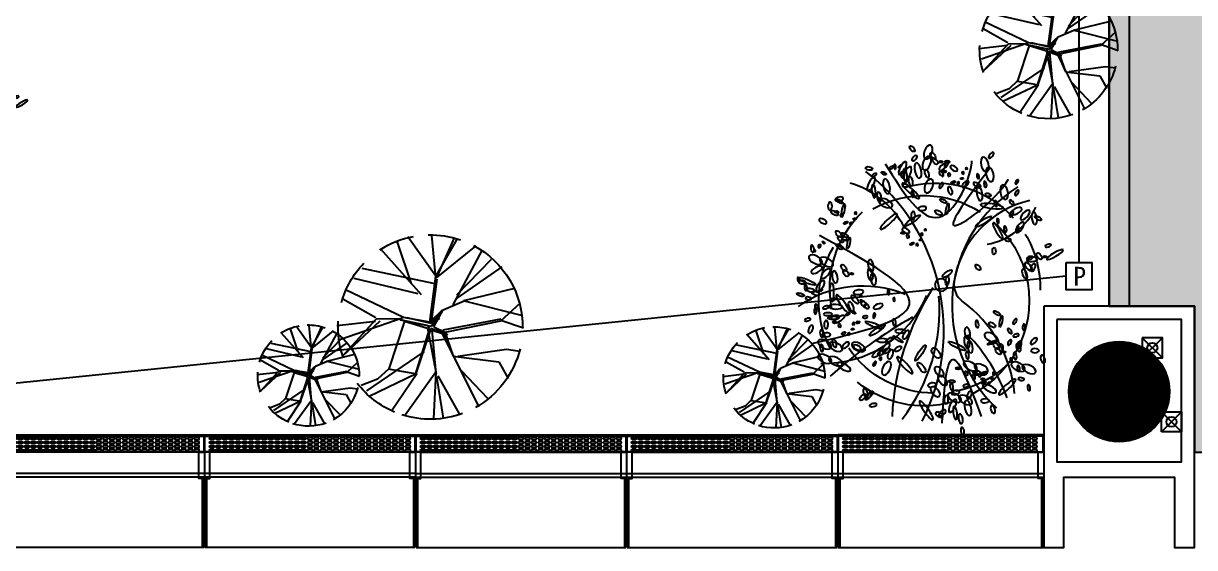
# Model space of a CAD drawing. Extents: x -284868 to 304789, y -137694 to 137894.
# Drawn here: x 72270 to 83920, y -119538 to -114320 of the extents above; entities that cross this region are included whole.
import ezdxf

# ---------------------------------------------------------------- set-up
doc = ezdxf.new("R2010")
doc.units = 0
doc.layers.get('0').update_dxf_attribs({"linetype": 'CONTINUOUS'})
for name, color, linetype in [('0-墙', 4, 'CONTINUOUS'), ('0-建筑外轮廓', 8, 'CONTINUOUS'), ('0-建筑柱体', 251, 'CONTINUOUS'), ('0-消防栓(给排水)', 9, 'CONTINUOUS'), ('0-窗', 11, 'CONTINUOUS'), ('0-非设计区域', 251, 'CONTINUOUS'), ('EM-插座', 240, 'CONTINUOUS'), ('F-地漏', 8, 'CONTINUOUS'), ('P-平面植物', 251, 'CONTINUOUS'), ('WIRE-照明', 130, 'CONTINUOUS')]:
    doc.layers.add(name, color=color, linetype=linetype)
doc.styles.add('宋体', font='')
doc.styles.get('宋体').set_extended_font_data('SimSun')

# ---------------------------------------------------------------- blocks, each defined once
blk = doc.blocks.new('_YZH')
at = {"const_width": 0.5}
blk.add_lwpolyline([(-0.25, 0, 1), (0.25, 0, 1)], format="xyb", close=True, dxfattribs=at)
at = {"color": 4}
blk.add_circle((0, 0), 0.5, dxfattribs=at)
blk = doc.blocks.new('sgASGHHHH')
at = {"xscale": 1000, "yscale": 1000, "zscale": 1000}
blk.add_blockref('_YZH', (-94646, -936322), dxfattribs=at)
blk = doc.blocks.new('A$C3B8026B3')
for p, q in [((17545, 950), (15555, 950)), ((19645, 950), (17655, 950)), ((19755, 950), (21745, 950)), ((21855, 950), (23845, 950)), ((23955, 950), (25895, 950))]:
    blk.add_line(p, q)
for points in [[(17600, 688), (17545, 688), (17545, 950), (17600, 950)], [(17600, 688), (17655, 688), (17655, 950), (17600, 950)], [(19700, 688), (19645, 688), (19645, 950), (19700, 950)], [(19700, 688), (19755, 688), (19755, 950), (19700, 950)], [(21800, 688), (21745, 688), (21745, 950), (21800, 950)], [(21800, 688), (21855, 688), (21855, 950), (21800, 950)], [(23900, 688), (23845, 688), (23845, 950), (23900, 950)], [(23900, 688), (23955, 688), (23955, 950), (23900, 950)], [(25950, 688), (25895, 688), (25895, 950), (25950, 950)]]:
    blk.add_lwpolyline(points, close=True)
for points in [[(17600, 738), (15500, 738)], [(17600, 700), (15500, 700)], [(19700, 738), (17600, 738)], [(19700, 700), (17600, 700)], [(19700, 738), (21800, 738)], [(19700, 700), (21800, 700)], [(21800, 738), (23900, 738)], [(21800, 700), (23900, 700)], [(23900, 738), (25950, 738)], [(23900, 700), (25950, 700)], [(17594, 0), (15506, 0)], [(19694, 0), (17606, 0)], [(19706, 0), (21794, 0)], [(21806, 0), (23894, 0)], [(23906, 0), (25944, 0)]]:
    blk.add_lwpolyline(points)
at = {"elevation": 0}
for points in [[(17594, 0), (17594, 688), (17579, 688), (17579, 0)], [(17606, 0), (17606, 688), (17620, 688), (17620, 0)], [(19694, 0), (19694, 688), (19679, 688), (19679, 0)], [(19706, 0), (19706, 688), (19720, 688), (19720, 0)], [(21794, 0), (21794, 688), (21779, 688), (21779, 0)], [(21806, 0), (21806, 688), (21820, 688), (21820, 0)], [(23894, 0), (23894, 688), (23879, 688), (23879, 0)], [(23906, 0), (23906, 688), (23920, 688), (23920, 0)], [(25944, 0), (25944, 688), (25929, 688), (25929, 0)]]:
    blk.add_lwpolyline(points, dxfattribs=at)
blk = doc.blocks.new('LT-BLK-20221201170113', base_point=(81437, -6379))
for p, q in [((79349, -6219, 0), (81437, -6219)), ((79349, -6221, 0), (81437, -6221))]:
    blk.add_line(p, q)
blk.add_lwpolyline([(79349, -6208), (81437, -6208), (81437, -6379), (79349, -6379)], close=True)
for points in [[(79403, -6235), (79433, -6235, -1), (79433, -6255), (79403, -6255, -0.999999)], [(79403, -6274), (79433, -6274, -1), (79433, -6294), (79403, -6294, -0.999999)], [(79468, -6235), (79498, -6235, -1), (79498, -6255), (79468, -6255, -0.999999)], [(79468, -6274), (79498, -6274, -1), (79498, -6294), (79468, -6294, -0.999999)], [(79533, -6235), (79563, -6235, -1), (79563, -6255), (79533, -6255, -0.999999)], [(79533, -6274), (79563, -6274, -1), (79563, -6294), (79533, -6294, -0.999999)], [(79598, -6235), (79628, -6235, -1), (79628, -6255), (79598, -6255, -0.999999)], [(79598, -6274), (79628, -6274, -1), (79628, -6294), (79598, -6294, -0.999999)], [(79663, -6235), (79693, -6235, -1), (79693, -6255), (79663, -6255, -0.999999)], [(79663, -6274), (79693, -6274, -1), (79693, -6294), (79663, -6294, -0.999999)], [(79728, -6235), (79758, -6235, -1), (79758, -6255), (79728, -6255, -0.999999)], [(79728, -6274), (79758, -6274, -1), (79758, -6294), (79728, -6294, -0.999999)], [(79793, -6235), (79823, -6235, -1), (79823, -6255), (79793, -6255, -0.999999)], [(79793, -6274), (79823, -6274, -1), (79823, -6294), (79793, -6294, -0.999999)], [(79858, -6235), (79888, -6235, -1), (79888, -6255), (79858, -6255, -0.999999)], [(79858, -6274), (79888, -6274, -1), (79888, -6294), (79858, -6294, -0.999999)], [(79923, -6235), (79953, -6235, -1), (79953, -6255), (79923, -6255, -0.999999)], [(79923, -6274), (79953, -6274, -1), (79953, -6294), (79923, -6294, -0.999999)], [(79988, -6235), (80018, -6235, -1), (80018, -6255), (79988, -6255, -0.999999)], [(79988, -6274), (80018, -6274, -1), (80018, -6294), (79988, -6294, -0.999999)], [(80053, -6235), (80083, -6235, -1), (80083, -6255), (80053, -6255, -0.999999)], [(80053, -6274), (80083, -6274, -1), (80083, -6294), (80053, -6294, -0.999999)], [(80118, -6235), (80148, -6235, -1), (80148, -6255), (80118, -6255, -0.999999)], [(80118, -6274), (80148, -6274, -1), (80148, -6294), (80118, -6294, -0.999999)], [(80183, -6235), (80213, -6235, -1), (80213, -6255), (80183, -6255, -0.999999)], [(80183, -6274), (80213, -6274, -1), (80213, -6294), (80183, -6294, -0.999999)], [(80248, -6235), (80278, -6235, -1), (80278, -6255), (80248, -6255, -0.999999)], [(80248, -6274), (80278, -6274, -1), (80278, -6294), (80248, -6294, -0.999999)], [(80313, -6235), (80343, -6235, -1), (80343, -6255), (80313, -6255, -0.999999)], [(80313, -6274), (80343, -6274, -1), (80343, -6294), (80313, -6294, -0.999999)], [(80408, -6235), (80378, -6235, 1), (80378, -6255), (80408, -6255, 0.999999)], [(80408, -6274), (80378, -6274, 1), (80378, -6294), (80408, -6294, 0.999999)], [(80473, -6235), (80443, -6235, 1), (80443, -6255), (80473, -6255, 0.999999)], [(80473, -6274), (80443, -6274, 1), (80443, -6294), (80473, -6294, 0.999999)], [(80538, -6235), (80508, -6235, 1), (80508, -6255), (80538, -6255, 0.999999)], [(80538, -6274), (80508, -6274, 1), (80508, -6294), (80538, -6294, 0.999999)], [(80603, -6235), (80573, -6235, 1), (80573, -6255), (80603, -6255, 0.999999)], [(80603, -6274), (80573, -6274, 1), (80573, -6294), (80603, -6294, 0.999999)], [(80668, -6235), (80638, -6235, 1), (80638, -6255), (80668, -6255, 0.999999)], [(80668, -6274), (80638, -6274, 1), (80638, -6294), (80668, -6294, 0.999999)], [(80733, -6235), (80703, -6235, 1), (80703, -6255), (80733, -6255, 0.999999)], [(80733, -6274), (80703, -6274, 1), (80703, -6294), (80733, -6294, 0.999999)], [(80798, -6235), (80768, -6235, 1), (80768, -6255), (80798, -6255, 0.999999)], [(80798, -6274), (80768, -6274, 1), (80768, -6294), (80798, -6294, 0.999999)], [(80863, -6235), (80833, -6235, 1), (80833, -6255), (80863, -6255, 0.999999)], [(80863, -6274), (80833, -6274, 1), (80833, -6294), (80863, -6294, 0.999999)], [(80928, -6235), (80898, -6235, 1), (80898, -6255), (80928, -6255, 0.999999)], [(80928, -6274), (80898, -6274, 1), (80898, -6294), (80928, -6294, 0.999999)], [(80993, -6235), (80963, -6235, 1), (80963, -6255), (80993, -6255, 0.999999)], [(80993, -6274), (80963, -6274, 1), (80963, -6294), (80993, -6294, 0.999999)], [(81058, -6235), (81028, -6235, 1), (81028, -6255), (81058, -6255, 0.999999)], [(81058, -6274), (81028, -6274, 1), (81028, -6294), (81058, -6294, 0.999999)], [(81123, -6235), (81093, -6235, 1), (81093, -6255), (81123, -6255, 0.999999)], [(81123, -6274), (81093, -6274, 1), (81093, -6294), (81123, -6294, 0.999999)], [(81188, -6235), (81158, -6235, 1), (81158, -6255), (81188, -6255, 0.999999)], [(81188, -6274), (81158, -6274, 1), (81158, -6294), (81188, -6294, 0.999999)], [(81253, -6235), (81223, -6235, 1), (81223, -6255), (81253, -6255, 0.999999)], [(81253, -6274), (81223, -6274, 1), (81223, -6294), (81253, -6294, 0.999999)], [(81318, -6235), (81288, -6235, 1), (81288, -6255), (81318, -6255, 0.999999)], [(81318, -6274), (81288, -6274, 1), (81288, -6294), (81318, -6294, 0.999999)], [(81383, -6235), (81353, -6235, 1), (81353, -6255), (81383, -6255, 0.999999)], [(81383, -6274), (81353, -6274, 1), (81353, -6294), (81383, -6294, 0.999999)], [(79403, -6314), (79433, -6314, -1), (79433, -6334), (79403, -6334, -0.999999)], [(79403, -6353), (79433, -6353, -1), (79433, -6373), (79403, -6373, -0.999999)], [(79468, -6314), (79498, -6314, -1), (79498, -6334), (79468, -6334, -0.999999)], [(79468, -6353), (79498, -6353, -1), (79498, -6373), (79468, -6373, -0.999999)], [(79533, -6314), (79563, -6314, -1), (79563, -6334), (79533, -6334, -0.999999)], [(79533, -6353), (79563, -6353, -1), (79563, -6373), (79533, -6373, -0.999999)], [(79598, -6314), (79628, -6314, -1), (79628, -6334), (79598, -6334, -0.999999)], [(79598, -6353), (79628, -6353, -1), (79628, -6373), (79598, -6373, -0.999999)], [(79663, -6314), (79693, -6314, -1), (79693, -6334), (79663, -6334, -0.999999)], [(79663, -6353), (79693, -6353, -1), (79693, -6373), (79663, -6373, -0.999999)], [(79728, -6314), (79758, -6314, -1), (79758, -6334), (79728, -6334, -0.999999)], [(79728, -6353), (79758, -6353, -1), (79758, -6373), (79728, -6373, -0.999999)], [(79793, -6314), (79823, -6314, -1), (79823, -6334), (79793, -6334, -0.999999)], [(79793, -6353), (79823, -6353, -1), (79823, -6373), (79793, -6373, -0.999999)], [(79858, -6314), (79888, -6314, -1), (79888, -6334), (79858, -6334, -0.999999)], [(79858, -6353), (79888, -6353, -1), (79888, -6373), (79858, -6373, -0.999999)], [(79923, -6314), (79953, -6314, -1), (79953, -6334), (79923, -6334, -0.999999)], [(79923, -6353), (79953, -6353, -1), (79953, -6373), (79923, -6373, -0.999999)], [(79988, -6314), (80018, -6314, -1), (80018, -6334), (79988, -6334, -0.999999)], [(79988, -6353), (80018, -6353, -1), (80018, -6373), (79988, -6373, -0.999999)], [(80053, -6314), (80083, -6314, -1), (80083, -6334), (80053, -6334, -0.999999)], [(80053, -6353), (80083, -6353, -1), (80083, -6373), (80053, -6373, -0.999999)], [(80118, -6314), (80148, -6314, -1), (80148, -6334), (80118, -6334, -0.999999)], [(80118, -6353), (80148, -6353, -1), (80148, -6373), (80118, -6373, -0.999999)], [(80183, -6314), (80213, -6314, -1), (80213, -6334), (80183, -6334, -0.999999)], [(80183, -6353), (80213, -6353, -1), (80213, -6373), (80183, -6373, -0.999999)], [(80248, -6314), (80278, -6314, -1), (80278, -6334), (80248, -6334, -0.999999)], [(80248, -6353), (80278, -6353, -1), (80278, -6373), (80248, -6373, -0.999999)], [(80313, -6314), (80343, -6314, -1), (80343, -6334), (80313, -6334, -0.999999)], [(80313, -6353), (80343, -6353, -1), (80343, -6373), (80313, -6373, -0.999999)], [(80408, -6314), (80378, -6314, 1), (80378, -6334), (80408, -6334, 0.999999)], [(80408, -6353), (80378, -6353, 1), (80378, -6373), (80408, -6373, 0.999999)], [(80473, -6314), (80443, -6314, 1), (80443, -6334), (80473, -6334, 0.999999)], [(80473, -6353), (80443, -6353, 1), (80443, -6373), (80473, -6373, 0.999999)], [(80538, -6314), (80508, -6314, 1), (80508, -6334), (80538, -6334, 0.999999)], [(80538, -6353), (80508, -6353, 1), (80508, -6373), (80538, -6373, 0.999999)], [(80603, -6314), (80573, -6314, 1), (80573, -6334), (80603, -6334, 0.999999)], [(80603, -6353), (80573, -6353, 1), (80573, -6373), (80603, -6373, 0.999999)], [(80668, -6314), (80638, -6314, 1), (80638, -6334), (80668, -6334, 0.999999)], [(80668, -6353), (80638, -6353, 1), (80638, -6373), (80668, -6373, 0.999999)], [(80733, -6314), (80703, -6314, 1), (80703, -6334), (80733, -6334, 0.999999)], [(80733, -6353), (80703, -6353, 1), (80703, -6373), (80733, -6373, 0.999999)], [(80798, -6314), (80768, -6314, 1), (80768, -6334), (80798, -6334, 0.999999)], [(80798, -6353), (80768, -6353, 1), (80768, -6373), (80798, -6373, 0.999999)], [(80863, -6314), (80833, -6314, 1), (80833, -6334), (80863, -6334, 0.999999)], [(80863, -6353), (80833, -6353, 1), (80833, -6373), (80863, -6373, 0.999999)], [(80928, -6314), (80898, -6314, 1), (80898, -6334), (80928, -6334, 0.999999)], [(80928, -6353), (80898, -6353, 1), (80898, -6373), (80928, -6373, 0.999999)], [(80993, -6314), (80963, -6314, 1), (80963, -6334), (80993, -6334, 0.999999)], [(80993, -6353), (80963, -6353, 1), (80963, -6373), (80993, -6373, 0.999999)], [(81058, -6314), (81028, -6314, 1), (81028, -6334), (81058, -6334, 0.999999)], [(81058, -6353), (81028, -6353, 1), (81028, -6373), (81058, -6373, 0.999999)], [(81123, -6314), (81093, -6314, 1), (81093, -6334), (81123, -6334, 0.999999)], [(81123, -6353), (81093, -6353, 1), (81093, -6373), (81123, -6373, 0.999999)], [(81188, -6314), (81158, -6314, 1), (81158, -6334), (81188, -6334, 0.999999)], [(81188, -6353), (81158, -6353, 1), (81158, -6373), (81188, -6373, 0.999999)], [(81253, -6314), (81223, -6314, 1), (81223, -6334), (81253, -6334, 0.999999)], [(81253, -6353), (81223, -6353, 1), (81223, -6373), (81253, -6373, 0.999999)], [(81318, -6314), (81288, -6314, 1), (81288, -6334), (81318, -6334, 0.999999)], [(81318, -6353), (81288, -6353, 1), (81288, -6373), (81318, -6373, 0.999999)], [(81383, -6314), (81353, -6314, 1), (81353, -6334), (81383, -6334, 0.999999)], [(81383, -6353), (81353, -6353, 1), (81353, -6373), (81383, -6373, 0.999999)]]:
    blk.add_lwpolyline(points, format="xyb", close=True)
blk = doc.blocks.new('A$C678165FB')
for p, q in [((-11806, -540, 0), (-13844, -540)), ((-11806, -543, 0), (-13844, -543))]:
    blk.add_line(p, q)
blk.add_lwpolyline([(-24300, -530), (-11800, -530)])
blk.add_lwpolyline([(-11806, -530), (-13844, -530), (-13844, -700), (-11806, -700)], close=True)
for points in [[(-13790, -557), (-13760, -557, -1), (-13760, -577), (-13790, -577, -0.999999)], [(-13725, -557), (-13695, -557, -1), (-13695, -577), (-13725, -577, -0.999999)], [(-13660, -557), (-13630, -557, -1), (-13630, -577), (-13660, -577, -0.999999)], [(-13595, -557), (-13565, -557, -1), (-13565, -577), (-13595, -577, -0.999999)], [(-13530, -557), (-13500, -557, -1), (-13500, -577), (-13530, -577, -0.999999)], [(-13465, -557), (-13435, -557, -1), (-13435, -577), (-13465, -577, -0.999999)], [(-13400, -557), (-13370, -557, -1), (-13370, -577), (-13400, -577, -0.999999)], [(-13335, -557), (-13305, -557, -1), (-13305, -577), (-13335, -577, -0.999999)], [(-13270, -557), (-13240, -557, -1), (-13240, -577), (-13270, -577, -0.999999)], [(-13205, -557), (-13175, -557, -1), (-13175, -577), (-13205, -577, -0.999999)], [(-13140, -557), (-13110, -557, -1), (-13110, -577), (-13140, -577, -0.999999)], [(-13075, -557), (-13045, -557, -1), (-13045, -577), (-13075, -577, -0.999999)], [(-13010, -557), (-12980, -557, -1), (-12980, -577), (-13010, -577, -0.999999)], [(-12945, -557), (-12915, -557, -1), (-12915, -577), (-12945, -577, -0.999999)], [(-12880, -557), (-12850, -557, -1), (-12850, -577), (-12880, -577, -0.999999)], [(-12815, -557), (-12785, -557, -1), (-12785, -577), (-12815, -577, -0.999999)], [(-12720, -557), (-12750, -557, 1), (-12750, -577), (-12720, -577, 0.999999)], [(-12655, -557), (-12685, -557, 1), (-12685, -577), (-12655, -577, 0.999999)], [(-12590, -557), (-12620, -557, 1), (-12620, -577), (-12590, -577, 0.999999)], [(-12525, -557), (-12555, -557, 1), (-12555, -577), (-12525, -577, 0.999999)], [(-12460, -557), (-12490, -557, 1), (-12490, -577), (-12460, -577, 0.999999)], [(-12395, -557), (-12425, -557, 1), (-12425, -577), (-12395, -577, 0.999999)], [(-12330, -557), (-12360, -557, 1), (-12360, -577), (-12330, -577, 0.999999)], [(-12265, -557), (-12295, -557, 1), (-12295, -577), (-12265, -577, 0.999999)], [(-12200, -557), (-12230, -557, 1), (-12230, -577), (-12200, -577, 0.999999)], [(-12135, -557), (-12165, -557, 1), (-12165, -577), (-12135, -577, 0.999999)], [(-12070, -557), (-12100, -557, 1), (-12100, -577), (-12070, -577, 0.999999)], [(-12005, -557), (-12035, -557, 1), (-12035, -577), (-12005, -577, 0.999999)], [(-11940, -557), (-11970, -557, 1), (-11970, -577), (-11940, -577, 0.999999)], [(-11875, -557), (-11905, -557, 1), (-11905, -577), (-11875, -577, 0.999999)], [(-13790, -596), (-13760, -596, -1), (-13760, -616), (-13790, -616, -0.999999)], [(-13790, -636), (-13760, -636, -1), (-13760, -656), (-13790, -656, -0.999999)], [(-13790, -675), (-13760, -675, -1), (-13760, -695), (-13790, -695, -0.999999)], [(-13725, -596), (-13695, -596, -1), (-13695, -616), (-13725, -616, -0.999999)], [(-13725, -636), (-13695, -636, -1), (-13695, -656), (-13725, -656, -0.999999)], [(-13725, -675), (-13695, -675, -1), (-13695, -695), (-13725, -695, -0.999999)], [(-13660, -596), (-13630, -596, -1), (-13630, -616), (-13660, -616, -0.999999)], [(-13660, -636), (-13630, -636, -1), (-13630, -656), (-13660, -656, -0.999999)], [(-13660, -675), (-13630, -675, -1), (-13630, -695), (-13660, -695, -0.999999)], [(-13595, -596), (-13565, -596, -1), (-13565, -616), (-13595, -616, -0.999999)], [(-13595, -636), (-13565, -636, -1), (-13565, -656), (-13595, -656, -0.999999)], [(-13595, -675), (-13565, -675, -1), (-13565, -695), (-13595, -695, -0.999999)], [(-13530, -596), (-13500, -596, -1), (-13500, -616), (-13530, -616, -0.999999)], [(-13530, -636), (-13500, -636, -1), (-13500, -656), (-13530, -656, -0.999999)], [(-13530, -675), (-13500, -675, -1), (-13500, -695), (-13530, -695, -0.999999)], [(-13465, -596), (-13435, -596, -1), (-13435, -616), (-13465, -616, -0.999999)], [(-13465, -636), (-13435, -636, -1), (-13435, -656), (-13465, -656, -0.999999)], [(-13465, -675), (-13435, -675, -1), (-13435, -695), (-13465, -695, -0.999999)], [(-13400, -596), (-13370, -596, -1), (-13370, -616), (-13400, -616, -0.999999)], [(-13400, -636), (-13370, -636, -1), (-13370, -656), (-13400, -656, -0.999999)], [(-13400, -675), (-13370, -675, -1), (-13370, -695), (-13400, -695, -0.999999)], [(-13335, -596), (-13305, -596, -1), (-13305, -616), (-13335, -616, -0.999999)], [(-13335, -636), (-13305, -636, -1), (-13305, -656), (-13335, -656, -0.999999)], [(-13335, -675), (-13305, -675, -1), (-13305, -695), (-13335, -695, -0.999999)], [(-13270, -596), (-13240, -596, -1), (-13240, -616), (-13270, -616, -0.999999)], [(-13270, -636), (-13240, -636, -1), (-13240, -656), (-13270, -656, -0.999999)], [(-13270, -675), (-13240, -675, -1), (-13240, -695), (-13270, -695, -0.999999)], [(-13205, -596), (-13175, -596, -1), (-13175, -616), (-13205, -616, -0.999999)], [(-13205, -636), (-13175, -636, -1), (-13175, -656), (-13205, -656, -0.999999)], [(-13205, -675), (-13175, -675, -1), (-13175, -695), (-13205, -695, -0.999999)], [(-13140, -596), (-13110, -596, -1), (-13110, -616), (-13140, -616, -0.999999)], [(-13140, -636), (-13110, -636, -1), (-13110, -656), (-13140, -656, -0.999999)], [(-13140, -675), (-13110, -675, -1), (-13110, -695), (-13140, -695, -0.999999)], [(-13075, -596), (-13045, -596, -1), (-13045, -616), (-13075, -616, -0.999999)], [(-13075, -636), (-13045, -636, -1), (-13045, -656), (-13075, -656, -0.999999)], [(-13075, -675), (-13045, -675, -1), (-13045, -695), (-13075, -695, -0.999999)], [(-13010, -596), (-12980, -596, -1), (-12980, -616), (-13010, -616, -0.999999)], [(-13010, -636), (-12980, -636, -1), (-12980, -656), (-13010, -656, -0.999999)], [(-13010, -675), (-12980, -675, -1), (-12980, -695), (-13010, -695, -0.999999)], [(-12945, -596), (-12915, -596, -1), (-12915, -616), (-12945, -616, -0.999999)], [(-12945, -636), (-12915, -636, -1), (-12915, -656), (-12945, -656, -0.999999)], [(-12945, -675), (-12915, -675, -1), (-12915, -695), (-12945, -695, -0.999999)], [(-12880, -596), (-12850, -596, -1), (-12850, -616), (-12880, -616, -0.999999)], [(-12880, -636), (-12850, -636, -1), (-12850, -656), (-12880, -656, -0.999999)], [(-12880, -675), (-12850, -675, -1), (-12850, -695), (-12880, -695, -0.999999)], [(-12815, -596), (-12785, -596, -1), (-12785, -616), (-12815, -616, -0.999999)], [(-12815, -636), (-12785, -636, -1), (-12785, -656), (-12815, -656, -0.999999)], [(-12815, -675), (-12785, -675, -1), (-12785, -695), (-12815, -695, -0.999999)], [(-12720, -596), (-12750, -596, 1), (-12750, -616), (-12720, -616, 0.999999)], [(-12720, -636), (-12750, -636, 1), (-12750, -656), (-12720, -656, 0.999999)], [(-12720, -675), (-12750, -675, 1), (-12750, -695), (-12720, -695, 0.999999)], [(-12655, -596), (-12685, -596, 1), (-12685, -616), (-12655, -616, 0.999999)], [(-12655, -636), (-12685, -636, 1), (-12685, -656), (-12655, -656, 0.999999)], [(-12655, -675), (-12685, -675, 1), (-12685, -695), (-12655, -695, 0.999999)], [(-12590, -596), (-12620, -596, 1), (-12620, -616), (-12590, -616, 0.999999)], [(-12590, -636), (-12620, -636, 1), (-12620, -656), (-12590, -656, 0.999999)], [(-12590, -675), (-12620, -675, 1), (-12620, -695), (-12590, -695, 0.999999)], [(-12525, -596), (-12555, -596, 1), (-12555, -616), (-12525, -616, 0.999999)], [(-12525, -636), (-12555, -636, 1), (-12555, -656), (-12525, -656, 0.999999)], [(-12525, -675), (-12555, -675, 1), (-12555, -695), (-12525, -695, 0.999999)], [(-12460, -596), (-12490, -596, 1), (-12490, -616), (-12460, -616, 0.999999)], [(-12460, -636), (-12490, -636, 1), (-12490, -656), (-12460, -656, 0.999999)], [(-12460, -675), (-12490, -675, 1), (-12490, -695), (-12460, -695, 0.999999)], [(-12395, -596), (-12425, -596, 1), (-12425, -616), (-12395, -616, 0.999999)], [(-12395, -636), (-12425, -636, 1), (-12425, -656), (-12395, -656, 0.999999)], [(-12395, -675), (-12425, -675, 1), (-12425, -695), (-12395, -695, 0.999999)], [(-12330, -596), (-12360, -596, 1), (-12360, -616), (-12330, -616, 0.999999)], [(-12330, -636), (-12360, -636, 1), (-12360, -656), (-12330, -656, 0.999999)], [(-12330, -675), (-12360, -675, 1), (-12360, -695), (-12330, -695, 0.999999)], [(-12265, -596), (-12295, -596, 1), (-12295, -616), (-12265, -616, 0.999999)], [(-12265, -636), (-12295, -636, 1), (-12295, -656), (-12265, -656, 0.999999)], [(-12265, -675), (-12295, -675, 1), (-12295, -695), (-12265, -695, 0.999999)], [(-12200, -596), (-12230, -596, 1), (-12230, -616), (-12200, -616, 0.999999)], [(-12200, -636), (-12230, -636, 1), (-12230, -656), (-12200, -656, 0.999999)], [(-12200, -675), (-12230, -675, 1), (-12230, -695), (-12200, -695, 0.999999)], [(-12135, -596), (-12165, -596, 1), (-12165, -616), (-12135, -616, 0.999999)], [(-12135, -636), (-12165, -636, 1), (-12165, -656), (-12135, -656, 0.999999)], [(-12135, -675), (-12165, -675, 1), (-12165, -695), (-12135, -695, 0.999999)], [(-12070, -596), (-12100, -596, 1), (-12100, -616), (-12070, -616, 0.999999)], [(-12070, -636), (-12100, -636, 1), (-12100, -656), (-12070, -656, 0.999999)], [(-12070, -675), (-12100, -675, 1), (-12100, -695), (-12070, -695, 0.999999)], [(-12005, -596), (-12035, -596, 1), (-12035, -616), (-12005, -616, 0.999999)], [(-12005, -636), (-12035, -636, 1), (-12035, -656), (-12005, -656, 0.999999)], [(-12005, -675), (-12035, -675, 1), (-12035, -695), (-12005, -695, 0.999999)], [(-11940, -596), (-11970, -596, 1), (-11970, -616), (-11940, -616, 0.999999)], [(-11940, -636), (-11970, -636, 1), (-11970, -656), (-11940, -656, 0.999999)], [(-11940, -675), (-11970, -675, 1), (-11970, -695), (-11940, -695, 0.999999)], [(-11875, -596), (-11905, -596, 1), (-11905, -616), (-11875, -616, 0.999999)], [(-11875, -636), (-11905, -636, 1), (-11905, -656), (-11875, -656, 0.999999)], [(-11875, -675), (-11905, -675, 1), (-11905, -695), (-11875, -695, 0.999999)]]:
    blk.add_lwpolyline(points, format="xyb", close=True)
for p in [(-20156, -700), (-18056, -700), (-15956, -700), (-13856, -700)]:
    blk.add_blockref('LT-BLK-20221201170113', p)
blk = doc.blocks.new('A$C10332E08')
for p, q in [((250, 0), (0, 250)), ((250, 250), (0, 0))]:
    blk.add_line(p, q)
blk.add_lwpolyline([(0, 250), (250, 250), (250, 0), (0, 0)], close=True)
blk = doc.blocks.new('A$C2AC726D9')
for centre in [(25380, -50913), (25570, -51650)]:
    blk.add_circle(centre, 50)
at = {"rotation": 90}
for p, xscale, yscale, zscale in [((25480, -50813), -0.8000000000000078, 0.8000000000000078, 0.8), ((25670, -51750), 0.8000000000000196, 0.8000000000000196, 0.8000000000000196)]:
    blk.add_blockref('A$C10332E08', p, dxfattribs=dict(at, xscale=xscale, yscale=yscale, zscale=zscale))
blk = doc.blocks.new('yld.studio@foxmail.com-2-220')
at = {"color": 251, "ltscale": 100}
for p, q in [((8510.1, -109877.5), (8397.2, -109679.9)), ((8501.1, -109873.4), (8409.6, -109669)), ((8511.1, -109879.5), (8664.3, -109664.1)), ((8513.9, -109870.1), (8534.1, -109657.1)), ((8417.6, -110035.7), (8256.9, -109733.9)), ((8507.4, -109887.1), (8290.8, -109712.8)), ((8589.8, -109981.6), (8812.1, -109731.5)), ((8643.6, -109920.9), (8721.4, -109692)), ((8397.2, -109980.4), (8208.1, -109785.5)), ((8394.9, -109998.4), (8148.5, -109827.1)), ((8545.1, -110130), (8511.1, -109879.5)), ((8515.1, -109920.7), (8913.5, -109837.6)), ((8358.7, -110012.5), (8079.5, -109944.3)), ((8535.1, -110130.3), (8503.4, -109895.4)), ((8608.5, -109974.4), (8957.6, -109892.2)), ((8687.6, -110105.4), (9004.3, -109954.2)), ((8839.3, -110105.6), (9019, -110003.9)), ((8356.4, -110013.7), (8038, -110093.8)), ((8157, -110123.6), (8048.7, -110023.6)), ((8471.5, -110062), (8356.4, -110013.7)), ((8521.9, -110154.8), (8471.5, -110062)), ((8545.1, -110130), (8474.7, -110063.6)), ((8155.7, -110118.3), (8032.3, -110161.7)), ((8472.3, -110172.8), (8155.6, -110112.1)), ((8461.2, -110185.6), (8157, -110123.6)), ((8488.6, -110076.5), (8536.7, -110154.5)), ((8539, -110135.6), (8488.6, -110076.5)), ((8538, -110151.7), (8489.4, -110108)), ((8707.1, -110117.1), (8538, -110151.7)), ((8669.6, -110104.1), (8539, -110135.6)), ((8545.1, -110130), (8687.6, -110105.4)), ((8682.6, -110125.1), (8557.8, -110163.7)), ((8559.5, -110148.7), (8707.1, -110117.1)), ((8682.6, -110125.1), (8768.3, -110384.4)), ((8692.8, -110112.7), (8836.9, -110114.6)), ((8694.6, -110108.9), (9030.8, -110225)), ((8818.2, -110125.1), (9019, -110313.5)), ((9019, -110313.5), (8836.9, -110114.6)), ((8840.8, -110125.9), (9051.6, -110150.2)), ((8477.1, -110193.3), (8277.6, -110592.7)), ((8463.3, -110184.6), (8417.7, -110316.4)), ((8470.5, -110194.6), (8417.7, -110316.4)), ((8445.9, -110200), (8538.1, -110165.1)), ((8521.9, -110154.8), (8463.3, -110184.6)), ((8532.4, -110173.4), (8470.5, -110194.6)), ((8557.8, -110163.7), (8509.5, -110410)), ((8509.5, -110410), (8532.4, -110173.4)), ((8538.1, -110165.1), (8622.5, -110416.5)), ((8544.7, -110164.9), (8559.5, -110148.7)), ((8622.5, -110416.5), (8544.7, -110164.9)), ((8125, -110277.7), (8052.4, -110289.4)), ((8391, -110315.4), (8125, -110277.7)), ((8417.7, -110316.4), (8166.6, -110346.4)), ((8574.8, -110289.9), (8890.1, -110505.1)), ((8166.6, -110346.4), (8117, -110438.8)), ((8373.7, -110393.6), (8229.8, -110545.8)), ((8771.5, -110385.9), (8615.9, -110411.9)), ((8768.3, -110384.4), (8830.5, -110442)), ((8500, -110423.7), (8384.7, -110630.9)), ((8507.1, -110429.3), (8471.5, -110654.4)), ((8511.4, -110403.8), (8679.8, -110638.2)), ((8511.4, -110406.1), (8525.2, -110657)), ((8615.9, -110411.9), (8752.8, -110617.3)), ((8622.3, -110415), (8875.2, -110535.6)), ((8830.5, -110442), (8919.5, -110477.1))]:
    blk.add_line(p, q, dxfattribs=at)
for start, end in [(88.67658, 109.13181), (56.90063, 79.36879), (117.86669, 180.76361), (15.42502, 43.73878), (340.94353, 3.71391), (193.57975, 240.72922), (292.86239, 322.35668), (249.58012, 287.97728)]:
    blk.add_arc((8541.4, -110156.9), 504, start, end, dxfattribs=at)
blk = doc.blocks.new('yld.studio@foxmail.com-15')
at = {"color": 251}
blk.add_circle((67569.1, -97904.1), 44.8, dxfattribs=at)
for centre, start, end in [((67613.8, -97926.4), 76.88957, 138.11767), ((67693.5, -98017.5), 61.01045, 122.23854), ((67613.8, -97926.4), 348.58817, 46.57142), ((67693.5, -98017.5), 133.16442, 165.32414), ((67613.8, -97926.4), 149.04354, 181.20326), ((67693.5, -98017.5), 332.70905, 30.6923), ((67693.5, -98017.5), 165.32414, 242.65615), ((67613.8, -97926.4), 270.52014, 325.07436), ((67613.8, -97926.4), 226.04774, 258.53527), ((67693.5, -98017.5), 254.64102, 309.19524)]:
    blk.add_arc(centre, 760, start, end, dxfattribs=at)
for centre, major_axis, ratio in [((67663.4, -96943), (19.4, -49.7), 0.514982), ((67254.3, -97031.6), (-11.3, -52.2), 0.514982), ((67673.2, -97023.9), (19.4, -49.7), 0.514982), ((67736.9, -97076.8), (-11.9, -54.9), 0.414379), ((67217.7, -97104.4), (-11.3, -52.2), 0.514982), ((67477, -97060.3), (25.5, 15.6), 0.489709), ((67672.1, -97099.4), (-10.1, -28.2), 0.489709), ((67811.8, -97097.3), (20.7, -49.3), 0.38159), ((67829.2, -97112.1), (-6.6, -47.9), 0.283409), ((67114.4, -97233.1), (-11.3, -52.2), 0.514982), ((67292.6, -97242.3), (-10.1, -52.5), 0.38159), ((67309.9, -97181.8), (25.5, 15.6), 0.489709), ((67505.1, -97221), (-10.1, -28.2), 0.489709), ((67658.2, -97188.3), (19.4, -49.7), 0.514982), ((67788.2, -97223.4), (61.1, 54.6), 0.200035), ((67964, -97190.2), (-11.9, -54.9), 0.414379), ((68056.3, -97225.4), (-6.6, -47.9), 0.283409), ((68305.4, -97282.5), (29.4, -5.6), 0.489709), ((67203.3, -97334.2), (81.1, 11.7), 0.200035), ((67705.7, -97350.7), (29.4, -5.6), 0.489709), ((67261.4, -97445.4), (58.6, -34.7), 0.200035), ((67947.6, -97445.4), (60.3, -55.5), 0.200035), ((67015.8, -97495.7), (-1.6, -18.4), 0.42873), ((67159.8, -97512.1), (-34.6, -58.6), 0.200035), ((66747.1, -97684.1), (58.6, -34.7), 0.200035), ((66913.5, -97719.2), (36.8, -3.3), 0.42873), ((66905.5, -97776.9), (11.5, -27.6), 0.489709), ((66938.4, -97771.9), (24.3, 27.9), 0.42873), ((67949.6, -97956.2), (-1.6, -18.4), 0.42873), ((68166.5, -97955.7), (36.8, -3.3), 0.42873), ((67910, -98008.5), (-1.3, -14.7), 0.42873), ((68024.2, -98058.1), (34.2, -14.2), 0.42873), ((68120.5, -98047.2), (28.4, 23.7), 0.42873), ((68191.5, -98008.5), (24.3, 27.9), 0.42873), ((68333.6, -98138.1), (29.4, -5.6), 0.489709), ((68477, -98092.3), (1.2, -22.2), 0.42873), ((66971.4, -98207), (1.2, -22.2), 0.42873), ((68117.3, -98134.9), (18.4, -1.6), 0.42873), ((68169.5, -98174.6), (14.7, -1.3), 0.42873), ((68511.2, -98223.3), (11.5, -27.6), 0.489709), ((67005.6, -98338), (11.5, -27.6), 0.489709), ((67011.1, -98356.1), (-10.1, -28.2), 0.489709), ((68259, -98339.9), (22.6, -19.6), 0.489709), ((67332.3, -98569.6), (1.2, -22.2), 0.42873), ((67092.3, -98640.9), (60.3, -55.5), 0.200035), ((67635.7, -98626.5), (29.4, -5.6), 0.489709), ((67366.5, -98700.6), (11.5, -27.6), 0.489709), ((67465.8, -98681.4), (29.4, -5.6), 0.489709), ((67375.5, -98793.4), (-11.9, -54.9), 0.414379), ((67467.8, -98828.7), (-6.6, -47.9), 0.283409), ((68060.6, -98772.1), (26.3, -4.6), 0.42873), ((67561.1, -98828.3), (22.6, -19.6), 0.489709)]:
    blk.add_ellipse(centre, major_axis=major_axis, ratio=ratio, start_param=3.141593, end_param=9.424778, dxfattribs=at)
at = {"color": 251, "extrusion": (0, 0, -1)}
for centre, major_axis, ratio in [((67778.4, -96919), (16.2, 18.9), 0.489709), ((67525.9, -97012.8), (18.3, 0.3), 0.42873), ((67571.9, -97013.2), (13.7, 0.2), 0.42873), ((67613.2, -97008.6), (-16.1, -22.2), 0.514982), ((67628.5, -96969.7), (-16.1, -22.2), 0.514982), ((67761.8, -96987), (14.5, -20.2), 0.489709), ((67386.2, -97062.4), (1.02, -9.08), 0.42873), ((67411.5, -97094.1), (1.3, -11.3), 0.42873), ((67512.1, -97107.8), (-1.7, -15.2), 0.489709), ((67547.9, -97083.7), (15.2, 1.9), 0.489709), ((67866.7, -97046.5), (11.1, -9.8), 0.42873), ((67931.5, -97057), (13.9, -12.2), 0.42873), ((68052.3, -97108.4), (13.9, -12.2), 0.42873), ((67445.3, -97167.8), (1.3, -11.3), 0.42873), ((67553.9, -97296.7), (23.5, 14.1), 0.38159), ((67525.2, -97355.9), (8.6, -41.1), 0.200035), ((67589.5, -97381), (23.2, 14.6), 0.514982), ((68275.2, -97358.3), (8.6, -41.1), 0.200035), ((68303.9, -97299.1), (23.5, 14.1), 0.38159), ((68339.5, -97383.4), (23.2, 14.6), 0.514982), ((66869.4, -97420.7), (23.5, 14.1), 0.38159), ((67778, -97438.9), (56, -38.7), 0.200035), ((68187.1, -97386.2), (1.3, -11.3), 0.42873), ((68220.9, -97459.9), (1.3, -11.3), 0.42873), ((68287.7, -97400), (-1.7, -15.2), 0.489709), ((68323.5, -97375.8), (15.2, 1.9), 0.489709), ((67684.4, -97506.4), (1.02, -9.08), 0.42873), ((67709.7, -97538.1), (1.3, -11.3), 0.42873), ((67846.1, -97527.6), (15.2, 1.9), 0.489709), ((68266.5, -97543.2), (23.5, 14.1), 0.38159), ((68310.6, -97535.1), (-16.1, -22.2), 0.514982), ((67743.5, -97611.8), (1.3, -11.3), 0.42873), ((67810.3, -97551.8), (-1.7, -15.2), 0.489709), ((68237.9, -97602.3), (8.6, -41.1), 0.200035), ((68254, -97578.6), (13.7, 0.2), 0.42873), ((68295.2, -97573.9), (-16.1, -22.2), 0.514982), ((68302.2, -97627.4), (23.2, 14.6), 0.514982), ((66819.6, -97700.1), (13.7, 0.2), 0.42873), ((66860.8, -97695.4), (-16.1, -22.2), 0.514982), ((68483.4, -97658.1), (1.02, -9.08), 0.42873), ((67303.1, -97776.1), (-15, -19.8), 0.489709), ((68273.2, -97779.1), (-16.1, -22.2), 0.514982), ((67524.9, -97821.9), (33.3, -24.2), 0.336016), ((67525.5, -97872.5), (2.8, -34.2), 0.336016), ((68216.7, -97822.6), (13.7, 0.2), 0.42873), ((68257.9, -97817.9), (-16.1, -22.2), 0.514982), ((68539.8, -97877), (63.3, 25.1), 0.200035), ((68359.6, -97958.9), (-0.6, -68.1), 0.200035), ((68440.1, -97942.8), (11.1, -8), 0.42873), ((67137, -98167.3), (8.6, -41.1), 0.200035), ((67165.7, -98108.1), (23.5, 14.1), 0.38159), ((68243.4, -98112.8), (11.6, -10), 0.489709), ((68302.8, -98149.7), (34.8, -25.2), 0.368424), ((68387.5, -98114.8), (29.6, 0.5), 0.42873), ((67201.3, -98192.4), (23.2, 14.6), 0.514982), ((68031, -98230.6), (56, -38.7), 0.200035), ((68054.1, -98193.3), (63.3, 25.1), 0.200035), ((68201.9, -98184.2), (1.3, -11.3), 0.42873), ((68302.6, -98198), (-1.7, -15.2), 0.489709), ((68338.4, -98173.8), (15.2, 1.9), 0.489709), ((67823.4, -98262.4), (16.7, -33), 0.42873), ((67862.3, -98238), (37, 0.6), 0.42873), ((67945.7, -98301.2), (21.8, -16.6), 0.38159), ((67996.3, -98304.6), (37, 0.6), 0.42873), ((68235.8, -98257.9), (1.3, -11.3), 0.42873), ((67137.4, -98356.7), (-1.1, -27.4), 0.514982), ((67157, -98382.9), (-16.1, -22.2), 0.514982), ((67172.4, -98344), (-16.1, -22.2), 0.514982), ((67455.4, -98343.8), (61, 30.3), 0.200035), ((67606.4, -98395.3), (-26.1, -35.9), 0.514982), ((67880.7, -98365.6), (22.2, -16.1), 0.514982), ((67936.1, -98405.3), (11.7, -35.1), 0.42873), ((67964.2, -98379.5), (22.2, -16.1), 0.514982), ((67967.6, -98355.4), (22.2, -29.6), 0.42873), ((68003.1, -98394.8), (22.2, -16.1), 0.514982), ((68035.6, -98399.2), (26.6, -25.7), 0.42873), ((67115.8, -98387.5), (13.7, 0.2), 0.42873), ((67710.7, -98500.7), (-27, -35.3), 0.38159), ((67189.9, -98542.6), (1.3, -11.3), 0.42873), ((67290.6, -98556.3), (-1.7, -15.2), 0.489709), ((67323, -98549), (18.5, 0.3), 0.42873), ((67326.4, -98532.1), (15.2, 1.9), 0.489709), ((67388.3, -98543.5), (-5.6, -17.6), 0.42873), ((67447.1, -98505.8), (18.5, 0.3), 0.42873), ((67583.9, -98530.6), (-26.1, -35.9), 0.514982), ((67223.8, -98616.3), (1.3, -11.3), 0.42873), ((67268, -98584.8), (14.8, 0.2), 0.42873), ((67492.3, -98601.1), (22.2, 0.3), 0.42873), ((67559.1, -98593.6), (-26.1, -35.9), 0.514982), ((67611.5, -98676.1), (-26.1, -35.9), 0.514982), ((68134.7, -98714.4), (20, -21.8), 0.42873)]:
    blk.add_ellipse(centre, major_axis=major_axis, ratio=ratio, dxfattribs=at)
at = {"color": 251}
for centre, major_axis, ratio in [((67207.5, -96965.7), (17.5, -20.2), 0.42873), ((67530.4, -97031.6), (11.9, -18.8), 0.42873), ((67847.6, -97060.3), (23.4, -46.1), 0.368424), ((67303.2, -97117.9), (-3.1, -17.5), 0.42873), ((67561, -97053.5), (21.2, -21.1), 0.489709), ((67567.8, -97101), (14.1, 17.2), 0.42873), ((67850, -97108.1), (-3.9, -21.9), 0.42873), ((67903, -97049.6), (-3.1, -17.5), 0.42873), ((67022.5, -97158.6), (9.5, -15.1), 0.42873), ((67250.3, -97176.4), (-3.9, -21.9), 0.42873), ((67393.9, -97175), (21.2, -21.1), 0.489709), ((67568.6, -97185), (11.9, -18.8), 0.42873), ((67790, -97154.4), (-6.2, -35.1), 0.42873), ((67831, -97184.7), (22, 3.3), 0.42873), ((68074.8, -97173.7), (23.4, -46.1), 0.368424), ((67022.6, -97237.5), (11.9, -18.8), 0.42873), ((67231.2, -97252.9), (22, 3.3), 0.42873), ((67775.1, -97247.4), (-3.9, -21.9), 0.42873), ((67970, -97312.6), (47.6, 24.1), 0.514982), ((68017.1, -97267.7), (-6.2, -35.1), 0.42873), ((66962.2, -97398.1), (30.9, -32.1), 0.42873), ((67027.5, -97370.2), (39.5, -20.6), 0.42873), ((67060, -97306.9), (14.1, 17.2), 0.42873), ((67175.3, -97315.6), (-3.9, -21.9), 0.42873), ((68372.2, -97334), (1.5, -29.9), 0.489709), ((66896.3, -97422.6), (-7.7, -43.9), 0.42873), ((67001.3, -97487.3), (25.5, -36.5), 0.42873), ((67060.8, -97390.9), (11.9, -18.8), 0.42873), ((67159.2, -97441.7), (-3.1, -17.5), 0.42873), ((67772.4, -97402.2), (1.5, -29.9), 0.489709), ((68423.5, -97442.7), (26.4, 14.1), 0.489709), ((67106.2, -97500.2), (-3.9, -21.9), 0.42873), ((67823.8, -97510.9), (26.4, 14.1), 0.489709), ((66796.9, -97619.6), (21.5, -5.9), 0.42873), ((67087.2, -97576.8), (22, 3.3), 0.42873), ((68498.8, -97642.3), (-4.6, -26.3), 0.42873), ((66928.4, -97707.6), (21.5, -5.9), 0.42873), ((68397.6, -97737.7), (47.6, 24.1), 0.514982), ((68477.2, -97720.2), (47.6, 24.1), 0.514982), ((66966.2, -97824), (-14.2, -34.2), 0.42873), ((68077.4, -97764.3), (-7.7, -43.9), 0.42873), ((68081.2, -97828), (-7.7, -43.9), 0.42873), ((68402.9, -97822), (30.9, -32.1), 0.42873), ((68468.2, -97794.1), (39.5, -20.6), 0.42873), ((68058.6, -97862.3), (-7.7, -43.9), 0.42873), ((68337, -97846.5), (-7.7, -43.9), 0.42873), ((68442, -97911.2), (25.5, -36.5), 0.42873), ((68599.9, -97865.5), (-3.1, -17.5), 0.42873), ((68546.9, -97924), (-3.9, -21.9), 0.42873), ((68219.3, -98060.5), (-14.2, -34.2), 0.42873), ((68277.8, -98042.3), (-47.6, -66.7), 0.200035), ((68349.4, -98007.7), (17.2, -4.8), 0.42873), ((68472, -98063.3), (-3.9, -21.9), 0.42873), ((68527.9, -98000.6), (22, 3.3), 0.42873), ((68052.6, -98124.7), (4.3, -18), 0.42873), ((68402.6, -98066), (21.5, -5.9), 0.42873), ((67036.5, -98166.7), (11.9, -18.8), 0.42873), ((67309.7, -98186.7), (-4.6, -26.3), 0.42873), ((67379.6, -98252.7), (-7.7, -43.9), 0.42873), ((67907.8, -98174.9), (-4.6, -26.3), 0.42873), ((68400.4, -98189.6), (1.5, -29.9), 0.489709), ((68534.1, -98154), (21.5, -5.9), 0.42873), ((66900, -98310.1), (21.2, -21.1), 0.489709), ((67028.5, -98268.7), (21.5, -5.9), 0.42873), ((67073.9, -98236.2), (14.1, 17.2), 0.42873), ((67208.5, -98282.1), (47.6, 24.1), 0.514982), ((67383.3, -98316.4), (-7.7, -43.9), 0.42873), ((68398, -98264), (29.9, -1.4), 0.489709), ((68433, -98255.1), (-4.6, -26.3), 0.42873), ((66892.4, -98378.7), (29.9, -1.4), 0.489709), ((67074.7, -98320.2), (11.9, -18.8), 0.42873), ((67360.7, -98350.6), (-7.7, -43.9), 0.42873), ((68166.8, -98351.5), (47.6, 24.1), 0.514982), ((68175.4, -98355.7), (26.4, 14.1), 0.489709), ((68331.8, -98350.6), (47.6, 24.1), 0.514982), ((68340.4, -98325.5), (-8.4, -28.7), 0.489709), ((68411.4, -98333), (47.6, 24.1), 0.514982), ((68432.6, -98359.2), (-4.6, -26.3), 0.42873), ((66834.9, -98440.3), (-8.4, -28.7), 0.489709), ((67014.1, -98494.7), (47.6, 24.1), 0.514982), ((67035.7, -98416.7), (-4.6, -26.3), 0.42873), ((67063.3, -98448.5), (-3.1, -17.5), 0.42873), ((67359.3, -98489.6), (47.6, 24.1), 0.514982), ((67380.9, -98411.7), (-4.6, -26.3), 0.42873), ((67831.4, -98483.5), (55.5, 60.3), 0.200035), ((67964.1, -98505.9), (24.1, -47.6), 0.514982), ((68050.4, -98472.9), (9.5, -15.1), 0.42873), ((68272.1, -98495.6), (47.1, 25.3), 0.38159), ((68331.4, -98454.6), (47.6, 24.1), 0.514982), ((68411, -98437.1), (47.6, 24.1), 0.514982), ((66934.5, -98512.2), (47.6, 24.1), 0.514982), ((67010.4, -98507), (-3.9, -21.9), 0.42873), ((67279.7, -98507.1), (47.6, 24.1), 0.514982), ((67257.9, -98543.3), (21.5, -5.9), 0.42873), ((66935.4, -98646.3), (-3.9, -21.9), 0.42873), ((66991.3, -98583.6), (22, 3.3), 0.42873), ((67220, -98652.1), (47.1, 25.3), 0.38159), ((67389.3, -98631.2), (21.5, -5.9), 0.42873), ((67494, -98639.9), (-4.6, -26.3), 0.42873), ((67392.8, -98735.4), (47.6, 24.1), 0.514982), ((67472.4, -98717.8), (47.6, 24.1), 0.514982), ((67532.5, -98732.8), (1.5, -29.9), 0.489709), ((68088.7, -98705.3), (11.9, -18.8), 0.42873), ((68115.9, -98682.7), (-8.4, -28.7), 0.489709), ((67195.7, -98802.8), (-8.4, -28.7), 0.489709), ((67253.3, -98741.3), (29.9, -1.4), 0.489709), ((67486.3, -98777), (23.4, -46.1), 0.368424), ((67677.1, -98810.2), (-47.6, -66.7), 0.200035), ((67428.6, -98871), (-6.2, -35.1), 0.42873), ((67583.9, -98841.6), (26.4, 14.1), 0.489709), ((67415.2, -98959.7), (-4.6, -26.3), 0.42873)]:
    blk.add_ellipse(centre, major_axis=major_axis, ratio=ratio, dxfattribs=at)
at = {"color": 251, "extrusion": (0, 0, -1)}
for centre, major_axis, ratio, start_param, end_param in [((69001.1, -98232.5), (-810.2, -1204.4), 1, 0.509025, 1.892273), ((67983.5, -97096.8), (16, 9.3), 0.42873, 3.141593, 9.424778), ((68090.2, -97061), (24.4, 4.5), 0.489709, 3.141593, 9.424778), ((67418.7, -97133.9), (11.2, -2.4), 0.42873, 3.141593, 9.424778), ((67482.3, -97161.8), (13.1, -8.1), 0.489709, 3.141593, 9.424778), ((68406.4, -97786.5), (-392.2, -511.7), 1, 1.400805, 2.202876), ((66478.9, -98053.1), (-567.5, -838), 1, 3.105711, 4.936061), ((67318.1, -97137.7), (-272.6, -392.7), 1, -0.434629, 0.525976), ((66772.4, -97989.1), (-386.4, -598.3), 1, 2.788021, 3.97962), ((68194.3, -97426), (11.2, -2.4), 0.42873, 3.141593, 9.424778), ((68257.9, -97454), (13.1, -8.1), 0.489709, 3.141593, 9.424778), ((67716.9, -97577.9), (11.2, -2.4), 0.42873, 3.141593, 9.424778), ((67780.5, -97605.8), (13.1, -8.1), 0.489709, 3.141593, 9.424778), ((68418.9, -97598.5), (7.58, 8.54), 0.42873, 3.141593, 9.424778), ((68448, -97621.9), (2.8, -15.1), 0.489709, 3.141593, 9.424778), ((67187.2, -97658.2), (0.7, -24.8), 0.489709, 3.141593, 9.424778), ((68136.6, -98718.5), (-417.3, -690.5), 1, 2.207479, 3.211548), ((68572.7, -97883.4), (26.2, 8.1), 0.514982, 3.141593, 9.424778), ((67328, -97899.9), (15.3, -148.7), 1, 4.655583, 5.753079), ((66052.6, -98936), (-1046.4, -1553.2), 1, 3.548561, 4.075938), ((68475.9, -97963.8), (26.2, 8.1), 0.514982, 3.141593, 9.424778), ((68511.5, -97941.9), (26.2, 8.1), 0.514982, 3.141593, 9.424778), ((67968.9, -98774.1), (-537.4, -764.5), 1, 1.051392, 1.896333), ((68862.2, -98087.1), (-700.6, -1072), 1, 0.330518, 1.072389), ((68414.2, -97664.8), (-459.3, -662), 1, -0.636767, 0.561589), ((68119.6, -98050.5), (5.71, -9.89), 0.42873, 3.141593, 9.424778), ((68144.2, -98018.5), (7.58, 8.54), 0.42873, 3.141593, 9.424778), ((68150.9, -97978.5), (6.06, 6.83), 0.42873, 3.141593, 9.424778), ((68330.9, -98061), (46.6, 2.5), 0.414379, 3.141593, 9.424778), ((68585.2, -97974.1), (26.4, 7.5), 0.38159, 3.141593, 9.424778), ((68201.4, -98102.4), (12.5, 8.9), 0.489709, 3.141593, 9.424778), ((66155.5, -101029.5), (-1867.3, -2738.9), 1, 3.053829, 3.274954), ((68347.7, -98141.3), (40.2, -0.9), 0.283409, 3.141593, 9.424778), ((68350.7, -99188.4), (-780.5, -1093.4), 1, 1.306696, 1.710792), ((67880.1, -98296.6), (35, 23.2), 0.200035, 3.141593, 9.424778), ((68209.2, -98224), (11.2, -2.4), 0.42873, 3.141593, 9.424778), ((68272.8, -98252), (13.1, -8.1), 0.489709, 3.141593, 9.424778), ((67194.6, -98317.9), (38.8, -16.3), 0.200035, 3.141593, 9.424778), ((67718.3, -98394.4), (37.6, -56.7), 0.200035, 3.141593, 9.424778), ((68007.7, -98436), (0.2, -13.7), 0.42873, 3.141593, 9.424778), ((67197.2, -98582.4), (11.2, -2.4), 0.42873, 3.141593, 9.424778), ((67260.8, -98610.3), (13.1, -8.1), 0.489709, 3.141593, 9.424778), ((68088.4, -98702.2), (26, -30.7), 0.283409, 3.141593, 9.424778)]:
    blk.add_ellipse(centre, major_axis=major_axis, ratio=ratio, start_param=start_param, end_param=end_param, dxfattribs=at)
at = {"color": 251}
for points, knots in [([(67972.5, -97028.9), (67842.1, -97237.8), (67602.7, -97621.4), (67367.4, -97180.3), (67347.5, -97011.8), (67347, -97007.4)], [0, 0, 0, 0, 251.74209, 462.284988, 467.902625, 467.902625, 467.902625, 467.902625]), ([(67219.2, -97062.1), (67368.1, -97260.6), (67674.4, -97668.7), (67174.1, -97295.7), (67083.8, -97139.5), (67083, -97138.2)], [0, 0, 0, 0, 223.251607, 459.141302, 461.114298, 461.114298, 461.114298, 461.114298]), ([(68493.5, -98324.8), (68159.1, -98245.9), (67459.4, -98081), (68108.2, -97730.2), (68447, -97547)], [0, 0, 0, 0, 150.094152, 314.060203, 314.060203, 314.060203, 314.060203]), ([(67562.7, -98902.2), (67548.2, -98675.3), (67519.3, -98224.5), (67359, -98644.8), (67279.3, -98853.5)], [0, 0, 0, 0, 93.467467, 185.701754, 185.701754, 185.701754, 185.701754])]:
    blk.add_open_spline(points, degree=3, knots=knots, dxfattribs=at)
blk = doc.blocks.new('A$C55573B10')
at = {"ltscale": 5}
blk.add_lwpolyline([(0, 1.152), (1.097, 1.152), (1.097, 0), (0, 0)], close=True, dxfattribs=at)
at = {"style": '宋体'}
blk.add_text('P', height=0.804, dxfattribs=at).set_placement((0.305, 0.169))

msp = doc.modelspace()

# ---------------------------------------------------------------- hatches: boundary and pattern name
at = {"layer": '0-非设计区域', "ltscale": 3}
h = msp.add_hatch(dxfattribs=at)
h.set_pattern_fill('ANGLE', color=256, scale=100)
h.set_pattern_definition([(0, (-356380.6, 278012.8), (0, 698.5), [508, -190.5]), (90, (-356380.6, 278012.8), (-698.5, 4e-14), [508, -190.5])])
h.paths.add_polyline_path([(69270, -67386), (69270, -75488), (66970, -75488), (66970, -94382), (68770, -94382), (68770, -95588), (78370, -95588), (78370, -99388), (74820, -99388), (74820, -99688), (68770, -99688), (68770, -103688), (77770, -103688), (77770, -106368), (83070, -106368), (83070, -117136), (83920, -117136), (83920, -118589), (94921, -118589), (94921, -65088), (83920, -65088), (83920, -67386), (82420, -67386), (82420, -65088), (69920, -65088), (69920, -67386)])

# ---------------------------------------------------------------- linework, layer by layer
at = {"layer": '0-墙', "ltscale": 3}
msp.add_lwpolyline([(83070, -106368), (82870, -106368), (82870, -106168), (83720, -106168), (83720, -106368), (83270, -106368), (83270, -117136), (83070, -117136), (83070, -106368)], dxfattribs=at)
at = {"layer": '0-建筑外轮廓', "color": 42}
msp.add_lwpolyline([(82420, -117136), (82420, -119536), (82620, -119536), (82620, -118836), (83720, -118836), (83720, -119536), (83920, -119536), (83920, -117136)], close=True, dxfattribs=at)
at = {"layer": '0-建筑外轮廓', "color": 251}
msp.add_lwpolyline([(82550, -117266), (82550, -118686), (83790, -118686), (83790, -117266)], close=True, dxfattribs=at)
at = {"layer": '0-非设计区域', "ltscale": 3}
msp.add_lwpolyline([(78370, -95588), (78370, -99388), (74820, -99388), (74820, -99688), (68770, -99688), (68770, -103688), (77770, -103688), (77770, -106368), (83070, -106368), (83070, -117136), (83920, -117136), (83920, -118589), (94921, -118589), (94921, -65088)], dxfattribs=at)
at = {"layer": 'WIRE-照明'}
for points in [[(82770, -109953), (82770, -116701)], [(82642, -116836), (70350, -118089)]]:
    msp.add_lwpolyline(points, dxfattribs=at)

# ---------------------------------------------------------------- block references
at = {"layer": '0-建筑柱体'}
msp.add_blockref('sgASGHHHH', (177816, 818336), dxfattribs=at)
at = {"layer": '0-消防栓(给排水)', "color": 0}
msp.add_blockref('A$C2AC726D9', (58120, -66636), dxfattribs=at)
at = {"layer": '0-窗'}
msp.add_blockref('A$C3B8026B3', (56470, -119538), dxfattribs=at)
at = {"layer": 'EM-插座', "ltscale": 5, "xscale": 234.0720193454588, "yscale": 234.0720193454588, "zscale": 234.0720193454588}
msp.add_blockref('A$C55573B10', (82642, -116971), dxfattribs=at)
at = {"layer": 'F-地漏'}
msp.add_blockref('A$C678165FB', (94220, -117886), dxfattribs=at)
at = {"layer": 'P-平面植物'}
for name, p, xscale, yscale, zscale in [('yld.studio@foxmail.com-2-220', (94096, 35377), -1.361334557724074, 1.361334557724074, 1.361334557724074), ('yld.studio@foxmail.com-15', (174457, 17911), -1.377219718655453, 1.377219718655453, 1.377219718655453), ('yld.studio@foxmail.com-2-220', (91876, 83302), -1.82144713234278, 1.82144713234278, 1.82144713234278)]:
    msp.add_blockref(name, p, dxfattribs=dict(at, xscale=xscale, yscale=yscale, zscale=zscale))
at = {"layer": 'P-平面植物', "xscale": -1, "rotation": 0.2447626184258489}
msp.add_blockref('yld.studio@foxmail.com-15', (138583, -17149), dxfattribs=at)
at = {"layer": 'P-平面植物', "xscale": -1}
for p in [(83647, -7669), (88279, -7687)]:
    msp.add_blockref('yld.studio@foxmail.com-2-220', p, dxfattribs=at)

doc.saveas('drawing.dxf')
